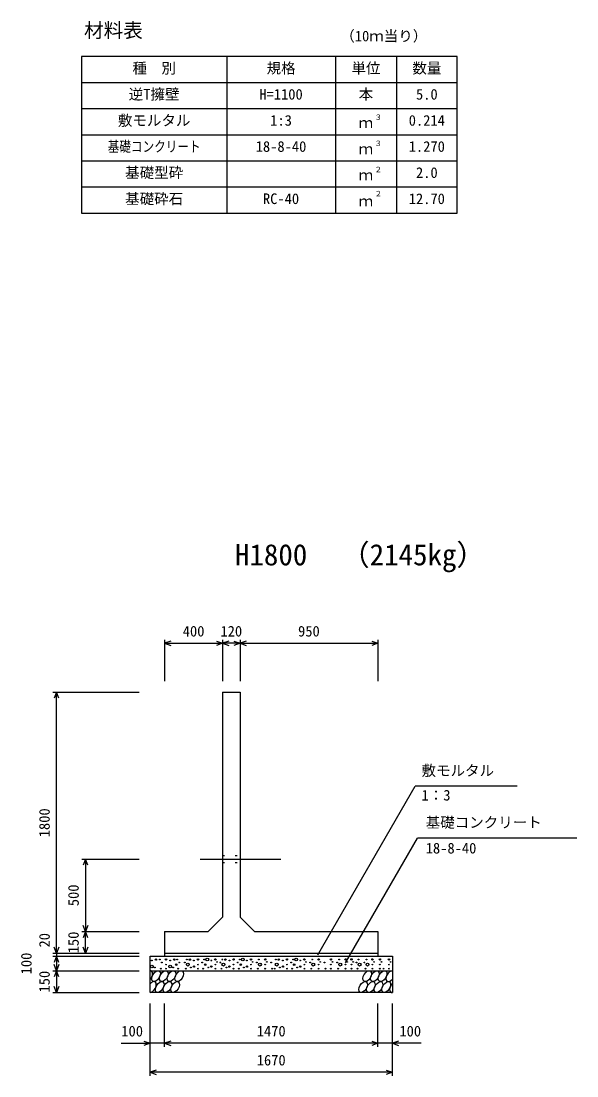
# Model space of a CAD drawing. Units: millimetres, scale not verified. Extents: x -42000 to 42000, y -14850 to 14850.
# Drawn here: x 9234 to 13066, y -126 to 7145 of the extents above; entities that cross this region are included whole.
import ezdxf
from ezdxf.enums import TextEntityAlignment as Align

# ---------------------------------------------------------------- set-up
doc = ezdxf.new("R2010")
doc.units = ezdxf.units.MM
doc.header["$LTSCALE"] = 50
doc.linetypes.add('DOTTED', pattern=[1.75, 0.25, -1.5])
doc.linetypes.add('LONG_DASHED_DOTTED', pattern=[15.25, 12, -1.5, 0.25, -1.5])
for name, color, linetype, lineweight in [('0-0_CENTER', 7, 'LONG_DASHED_DOTTED', 25), ('0-1_DIM', 7, 'Continuous', 25), ('0-3_HATCH', 6, 'Continuous', 25), ('0-4_HYO', 3, 'Continuous', 25), ('0-5_HYO2', 4, 'Continuous', 25), ('0-6_OUTLINE', 1, 'Continuous', 25), ('0-7_OUTLINE2', 4, 'DOTTED', 25), ('0-8_TXT', 7, 'Continuous', 25)]:
    doc.layers.add(name, color=color, linetype=linetype, lineweight=lineweight)
doc.styles.add('ＭＳ ゴシック', font='')
doc.styles.get('ＭＳ ゴシック').set_extended_font_data('MS Gothic')

msp = doc.modelspace()

# ---------------------------------------------------------------- linework, layer by layer
at = {"layer": '0-0_CENTER'}
msp.add_line((10468.73, 1368.77), (11023.73, 1368.77), dxfattribs=at)
at = {"layer": '0-1_DIM'}
for p, q in [((10223.34, 2880.67), (10223.34, 2593.77)), ((10223.34, 2855.67), (10623.34, 2855.67)), ((10623.34, 2880.67), (10623.34, 2593.77)), ((10743.34, 2855.67), (10623.34, 2855.67)), ((10743.34, 2880.67), (10743.34, 2593.77)), ((10743.34, 2855.67), (11693.34, 2855.67)), ((11693.34, 2880.67), (11693.34, 2593.77)), ((9453.34, 2518.77), (10048.34, 2518.77)), ((9478.34, 718.77), (9478.34, 2518.77)), ((11280.49, 707.45), (11951.76, 1870.12)), ((12654.17, 1870.12), (11951.76, 1870.12)), ((11469.97, 653.06), (11966.24, 1512.62)), ((13065.78, 1512.62), (11966.24, 1512.62)), ((9653.34, 1368.77), (10048.34, 1368.77)), ((9678.34, 1368.77), (9678.34, 868.77)), ((9653.34, 868.77), (10048.34, 868.77)), ((9678.34, 718.77), (9678.34, 868.77)), ((9453.34, 718.77), (10048.34, 718.77)), ((9453.34, 698.77), (10048.34, 698.77)), ((9478.34, 718.77), (9478.34, 698.77)), ((9478.34, 698.77), (9478.34, 598.77)), ((9453.34, 598.77), (10048.34, 598.77)), ((9478.34, 598.77), (9478.34, 448.77)), ((9453.34, 448.77), (10048.34, 448.77)), ((10123.34, -126.23), (10123.34, 373.77)), ((10223.34, 73.77), (10223.34, 373.77)), ((11693.34, 73.77), (11693.34, 373.77)), ((11693.34, 73.77), (11693.34, 373.77)), ((11793.34, -126.23), (11793.34, 373.77)), ((9923.79, 98.77), (10123.34, 98.77)), ((10223.34, 98.77), (10123.34, 98.77)), ((11693.34, 98.77), (10223.34, 98.77)), ((11793.34, 98.77), (11693.34, 98.77)), ((11992.88, 98.77), (11793.34, 98.77)), ((11793.34, -101.23), (10123.34, -101.23))]:
    msp.add_line(p, q, dxfattribs=at)
for points in [[(10265.63, 2871.06), (10223.34, 2855.67), (10265.63, 2840.27)], [(10581.05, 2871.06), (10623.34, 2855.67), (10581.05, 2840.27)], [(10665.63, 2871.06), (10623.34, 2855.67), (10665.63, 2840.27)], [(10701.05, 2871.06), (10743.34, 2855.67), (10701.05, 2840.27)], [(10785.63, 2871.06), (10743.34, 2855.67), (10785.63, 2840.27)], [(11651.05, 2871.06), (11693.34, 2855.67), (11651.05, 2840.27)], [(9493.73, 2476.49), (9478.34, 2518.77), (9462.95, 2476.49)], [(9693.73, 1326.49), (9678.34, 1368.77), (9662.95, 1326.49)], [(9693.73, 911.06), (9678.34, 868.77), (9662.95, 911.06)], [(9693.73, 826.49), (9678.34, 868.77), (9662.95, 826.49)], [(9493.73, 761.06), (9478.34, 718.77), (9462.95, 761.06)], [(9693.73, 761.06), (9678.34, 718.77), (9662.95, 761.06)], [(9493.73, 656.49), (9478.34, 698.77), (9462.95, 656.49)], [(9493.73, 641.06), (9478.34, 598.77), (9462.95, 641.06)], [(9493.73, 556.49), (9478.34, 598.77), (9462.95, 556.49)], [(9493.73, 491.06), (9478.34, 448.77), (9462.95, 491.06)], [(10081.05, 114.16), (10123.34, 98.77), (10081.05, 83.38)], [(10265.63, 114.16), (10223.34, 98.77), (10265.63, 83.38)], [(11651.05, 114.16), (11693.34, 98.77), (11651.05, 83.38)], [(11835.63, 114.16), (11793.34, 98.77), (11835.63, 83.38)], [(10165.63, -85.84), (10123.34, -101.23), (10165.63, -116.62)], [(11751.05, -85.84), (11793.34, -101.23), (11751.05, -116.62)]]:
    msp.add_lwpolyline(points, dxfattribs=at)
at = {"layer": '0-3_HATCH'}
for centre, radius in [((10135.24, 668.95), 2.5), ((10163.28, 675.95), 5), ((10190.41, 675.95), 2.5), ((10204.43, 654.94), 2.5), ((10233.31, 676.82), 5), ((10261.35, 668.95), 2.5), ((10289.38, 675.95), 5), ((10310.41, 675.95), 2.5), ((10324.43, 654.94), 2.5), ((10362.25, 654.94), 2.5), ((10376.27, 675.95), 2.5), ((10397.3, 675.95), 5), ((10425.33, 668.95), 2.5), ((10453.37, 676.82), 5), ((10482.25, 654.94), 2.5), ((10496.27, 675.95), 2.5), ((10517.3, 675.95), 10), ((10545.33, 668.95), 2.5), ((10573.37, 676.82), 5), ((10584.71, 659.26), 2.5), ((10607.47, 654.94), 2.5), ((10621.49, 675.95), 2.5), ((10642.52, 675.95), 5), ((10670.56, 668.95), 2.5), ((10698.6, 676.82), 5), ((10727.47, 654.94), 2.5), ((10741.49, 675.95), 2.5), ((10762.52, 675.95), 10), ((10790.56, 668.95), 2.5), ((10818.6, 676.82), 5), ((10829.94, 659.26), 2.5), ((10859.4, 654.94), 2.5), ((10873.42, 675.95), 2.5), ((10917.04, 676.82), 5), ((10928.38, 659.26), 2.5), ((10957.84, 654.94), 2.5), ((10989.55, 675.95), 2.5), ((11010.58, 675.95), 5), ((11038.62, 668.95), 2.5), ((11066.66, 676.82), 5), ((11095.53, 654.94), 2.5), ((11109.55, 675.95), 2.5), ((11130.58, 675.95), 10), ((11158.62, 668.95), 2.5), ((11186.66, 676.82), 5), ((11198, 659.26), 2.5), ((11227.46, 654.94), 2.5), ((11241.47, 675.95), 2.5), ((11285.09, 676.82), 5), ((11296.43, 659.26), 2.5), ((11325.89, 654.94), 2.5), ((11369.69, 676.82), 5), ((11381.03, 659.26), 2.5), ((11413.05, 654.94), 2.5), ((11427.07, 675.95), 2.5), ((11470.69, 676.82), 5), ((11482.03, 659.26), 2.5), ((11511.81, 676.82), 5), ((11523.15, 659.26), 2.5), ((11546.33, 654.94), 2.5), ((11560.34, 675.95), 2.5), ((11600.76, 654.94), 2.5), ((11614.78, 675.95), 2.5), ((11655.9, 676.82), 5), ((11667.23, 659.26), 2.5), ((11707.45, 676.82), 5), ((11718.79, 659.26), 2.5), ((11770.25, 676.82), 5), ((11781.59, 659.26), 2.5), ((10135.24, 627.8), 10), ((10156.27, 620.8), 2.5), ((10197.42, 612.92), 2.5), ((10233.31, 640.93), 2.5), ((10233.31, 612.92), 2.5), ((10261.35, 627.8), 10), ((10282.37, 620.8), 2.5), ((10303.4, 640.93), 5), ((10317.42, 612.92), 2.5), ((10369.26, 612.92), 2.5), ((10383.28, 640.93), 10), ((10404.31, 620.8), 2.5), ((10425.33, 627.8), 5), ((10453.37, 640.93), 2.5), ((10453.37, 612.92), 2.5), ((10489.26, 612.92), 2.5), ((10503.28, 640.93), 5), ((10524.31, 620.8), 2.5), ((10545.33, 627.8), 5), ((10573.37, 640.93), 2.5), ((10573.37, 612.92), 2.5), ((10614.48, 612.92), 2.5), ((10628.5, 640.93), 10), ((10649.53, 620.8), 2.5), ((10670.56, 627.8), 5), ((10698.6, 640.93), 2.5), ((10698.6, 612.92), 2.5), ((10734.48, 612.92), 2.5), ((10748.5, 640.93), 5), ((10769.53, 620.8), 2.5), ((10790.56, 627.8), 5), ((10818.6, 640.93), 2.5), ((10818.6, 612.92), 2.5), ((10866.41, 612.92), 2.5), ((10880.43, 640.93), 10), ((10917.04, 640.93), 2.5), ((10917.04, 612.92), 2.5), ((10964.85, 612.92), 2.5), ((10982.54, 612.92), 2.5), ((10996.56, 640.93), 10), ((11017.59, 620.8), 2.5), ((11038.62, 627.8), 5), ((11066.66, 640.93), 2.5), ((11066.66, 612.92), 2.5), ((11102.54, 612.92), 2.5), ((11116.56, 640.93), 5), ((11137.59, 620.8), 2.5), ((11158.62, 627.8), 5), ((11186.66, 640.93), 2.5), ((11186.66, 612.92), 2.5), ((11234.47, 612.92), 2.5), ((11248.49, 640.93), 10), ((11285.09, 640.93), 2.5), ((11285.09, 612.92), 2.5), ((11332.9, 612.92), 2.5), ((11369.69, 640.93), 2.5), ((11369.69, 612.92), 2.5), ((11420.06, 612.92), 2.5), ((11434.08, 640.93), 10), ((11470.69, 640.93), 2.5), ((11470.69, 612.92), 2.5), ((11511.81, 640.93), 2.5), ((11511.81, 612.92), 2.5), ((11553.34, 612.92), 2.5), ((11567.36, 640.93), 10), ((11607.77, 612.92), 2.5), ((11621.79, 640.93), 10), ((11655.9, 640.93), 2.5), ((11655.9, 612.92), 2.5), ((11707.45, 640.93), 2.5), ((11707.45, 612.92), 2.5), ((11733.47, 612.92), 2.5), ((11770.25, 640.93), 2.5), ((11770.25, 612.92), 2.5)]:
    msp.add_circle(centre, radius, dxfattribs=at)
for centre, start_param, end_param in [((10110.97, 561.25), 4.385593, 6.6745444), ((11779.48, 561.25), 0.3357715, 4.4411806), ((10136.3, 486.26), 3.5111464, 7.548991), ((11804.8, 486.26), 1.2110787, 3.5658734)]:
    msp.add_ellipse(centre, major_axis=(21.81, 35.31), ratio=0.5792, start_param=start_param, end_param=end_param, dxfattribs=at)
for centre in [(10164.18, 561.25), (10217.39, 561.25), (10270.6, 561.25), (10323.81, 561.25), (11619.85, 561.25), (11673.06, 561.25), (11726.27, 561.25), (10189.5, 486.26), (10242.71, 486.26), (10295.92, 486.26), (11591.97, 486.26), (11645.17, 486.26), (11698.38, 486.26), (11751.59, 486.26)]:
    msp.add_ellipse(centre, major_axis=(21.81, 35.31), ratio=0.5792, dxfattribs=at)
at = {"layer": '0-4_HYO'}
for p, q in [((10651.34, 6901.78), (10651.34, 5821.78)), ((11401.34, 6901.78), (11401.34, 5821.78)), ((11821.34, 6901.78), (11821.34, 5821.78)), ((9651.34, 6721.78), (12241.34, 6721.78))]:
    msp.add_line(p, q, dxfattribs=at)
msp.add_lwpolyline([(9651.34, 5821.78), (12241.34, 5821.78), (12241.34, 6901.78), (9651.34, 6901.78)], close=True, dxfattribs=at)
at = {"layer": '0-5_HYO2'}
for p, q in [((9651.34, 6541.78), (12241.34, 6541.78)), ((9651.34, 6361.78), (12241.34, 6361.78)), ((9651.34, 6181.78), (12241.34, 6181.78)), ((9651.34, 6001.78), (12241.34, 6001.78))]:
    msp.add_line(p, q, dxfattribs=at)
at = {"layer": '0-6_OUTLINE'}
for p, q in [((10623.34, 2518.77), (10623.34, 968.77)), ((10623.34, 2518.77), (10743.34, 2518.77)), ((10743.34, 2518.77), (10743.34, 968.77)), ((10623.34, 968.77), (10523.34, 868.77)), ((10223.34, 868.77), (10523.34, 868.77)), ((10223.34, 868.77), (10223.34, 698.77)), ((11693.34, 868.77), (11693.34, 698.77)), ((10123.34, 698.77), (11793.34, 698.77)), ((10223.34, 718.77), (11693.34, 718.77)), ((11793.34, 698.77), (11793.34, 448.77)), ((10123.34, 598.77), (11793.34, 598.77))]:
    msp.add_line(p, q, dxfattribs=at)
for points in [[(10743.34, 968.77), (10843.34, 868.77), (11693.34, 868.77)], [(11793.34, 448.77), (10123.34, 448.77), (10123.34, 698.77)]]:
    msp.add_lwpolyline(points, dxfattribs=at)
at = {"layer": '0-7_OUTLINE2'}
for p, q in [((10623.34, 1393.77), (10743.34, 1393.77)), ((10623.34, 1343.77), (10743.34, 1343.77))]:
    msp.add_line(p, q, dxfattribs=at)

# ---------------------------------------------------------------- texts
at = {"layer": '0-1_DIM', "style": 'ＭＳ ゴシック'}
for s, p in [('400', (10348.34, 2880.67)), ('120', (10608.34, 2880.67)), ('950', (11143.34, 2880.67)), ('敷モルタル', (11994.61, 1920.12)), ('1：3', (11994.61, 1750.01)), ('基礎コンクリート', (12023.49, 1562.62)), ('18-8-40', (12023.49, 1384.99)), ('100', (9924.7, 123.77)), ('1470', (10858.34, 123.77)), ('100', (11841.98, 123.77)), ('1670', (10858.34, -76.23))]:
    msp.add_text(s, height=73.31, dxfattribs=at).set_placement(p, align=Align.BOTTOM_LEFT)
for s, p in [('1800', (9453.34, 1518.77)), ('500', (9653.34, 1043.77)), ('20', (9453.34, 758.84)), ('150', (9653.34, 718.77)), ('100', (9328.34, 573.77)), ('150', (9453.34, 448.77))]:
    msp.add_text(s, height=73.31, rotation=90, dxfattribs=at).set_placement(p, align=Align.BOTTOM_LEFT)
at = {"layer": '0-8_TXT', "style": 'ＭＳ ゴシック'}
for s, height, p in [('材料表', 98.97, (9668.01, 7001.78)), ('（10ｍ当り）', 73.31, (11434.67, 6983.44)), ('種\u3000別', 73.31, (10001.34, 6761.78)), ('規格', 73.31, (10926.34, 6761.78)), ('単位', 73.31, (11511.34, 6761.78)), ('数量', 73.31, (11931.34, 6761.78)), ('逆T擁壁', 73.31, (9976.34, 6581.78)), ('H=1100', 73.31, (10876.34, 6581.78)), ('本', 73.31, (11561.34, 6581.78)), ('5.0', 73.31, (11956.34, 6581.78)), ('敷モルタル', 73.31, (9901.34, 6401.78)), ('1:3', 73.31, (10951.34, 6401.78)), ('３', 36.66, (11670.58, 6452.39)), ('0.214', 73.31, (11906.34, 6401.78)), ('ｍ', 73.31, (11561.34, 6385.11)), ('18-8-40', 73.31, (10851.34, 6221.78)), ('ｍ', 73.31, (11561.34, 6205.11)), ('３', 36.66, (11670.58, 6272.39)), ('1.270', 73.31, (11906.34, 6221.78)), ('基礎型砕', 73.31, (9951.34, 6041.78)), ('２', 36.66, (11670.58, 6092.39)), ('2.0', 73.31, (11956.34, 6041.78)), ('ｍ', 73.31, (11561.34, 6025.11)), ('基礎砕石', 73.31, (9951.34, 5861.78)), ('２', 36.66, (11670.58, 5925.73)), ('RC-40', 73.31, (10901.34, 5861.78)), ('ｍ', 73.31, (11561.34, 5845.11)), ('12.70', 73.31, (11906.34, 5861.78)), ('（2145kg）', 146.6, (11436.96, 3349.02)), ('H1800', 146.6, (10708.34, 3349.02))]:
    msp.add_text(s, height=height, dxfattribs=at).set_placement(p, align=Align.BOTTOM_LEFT)
at = {"layer": '0-8_TXT', "style": 'ＭＳ ゴシック', "width": 0.8}
msp.add_text('基礎コンクリート', height=73.31, dxfattribs=at).set_placement((9831.34, 6221.78), align=Align.BOTTOM_LEFT)

doc.saveas('drawing.dxf')
